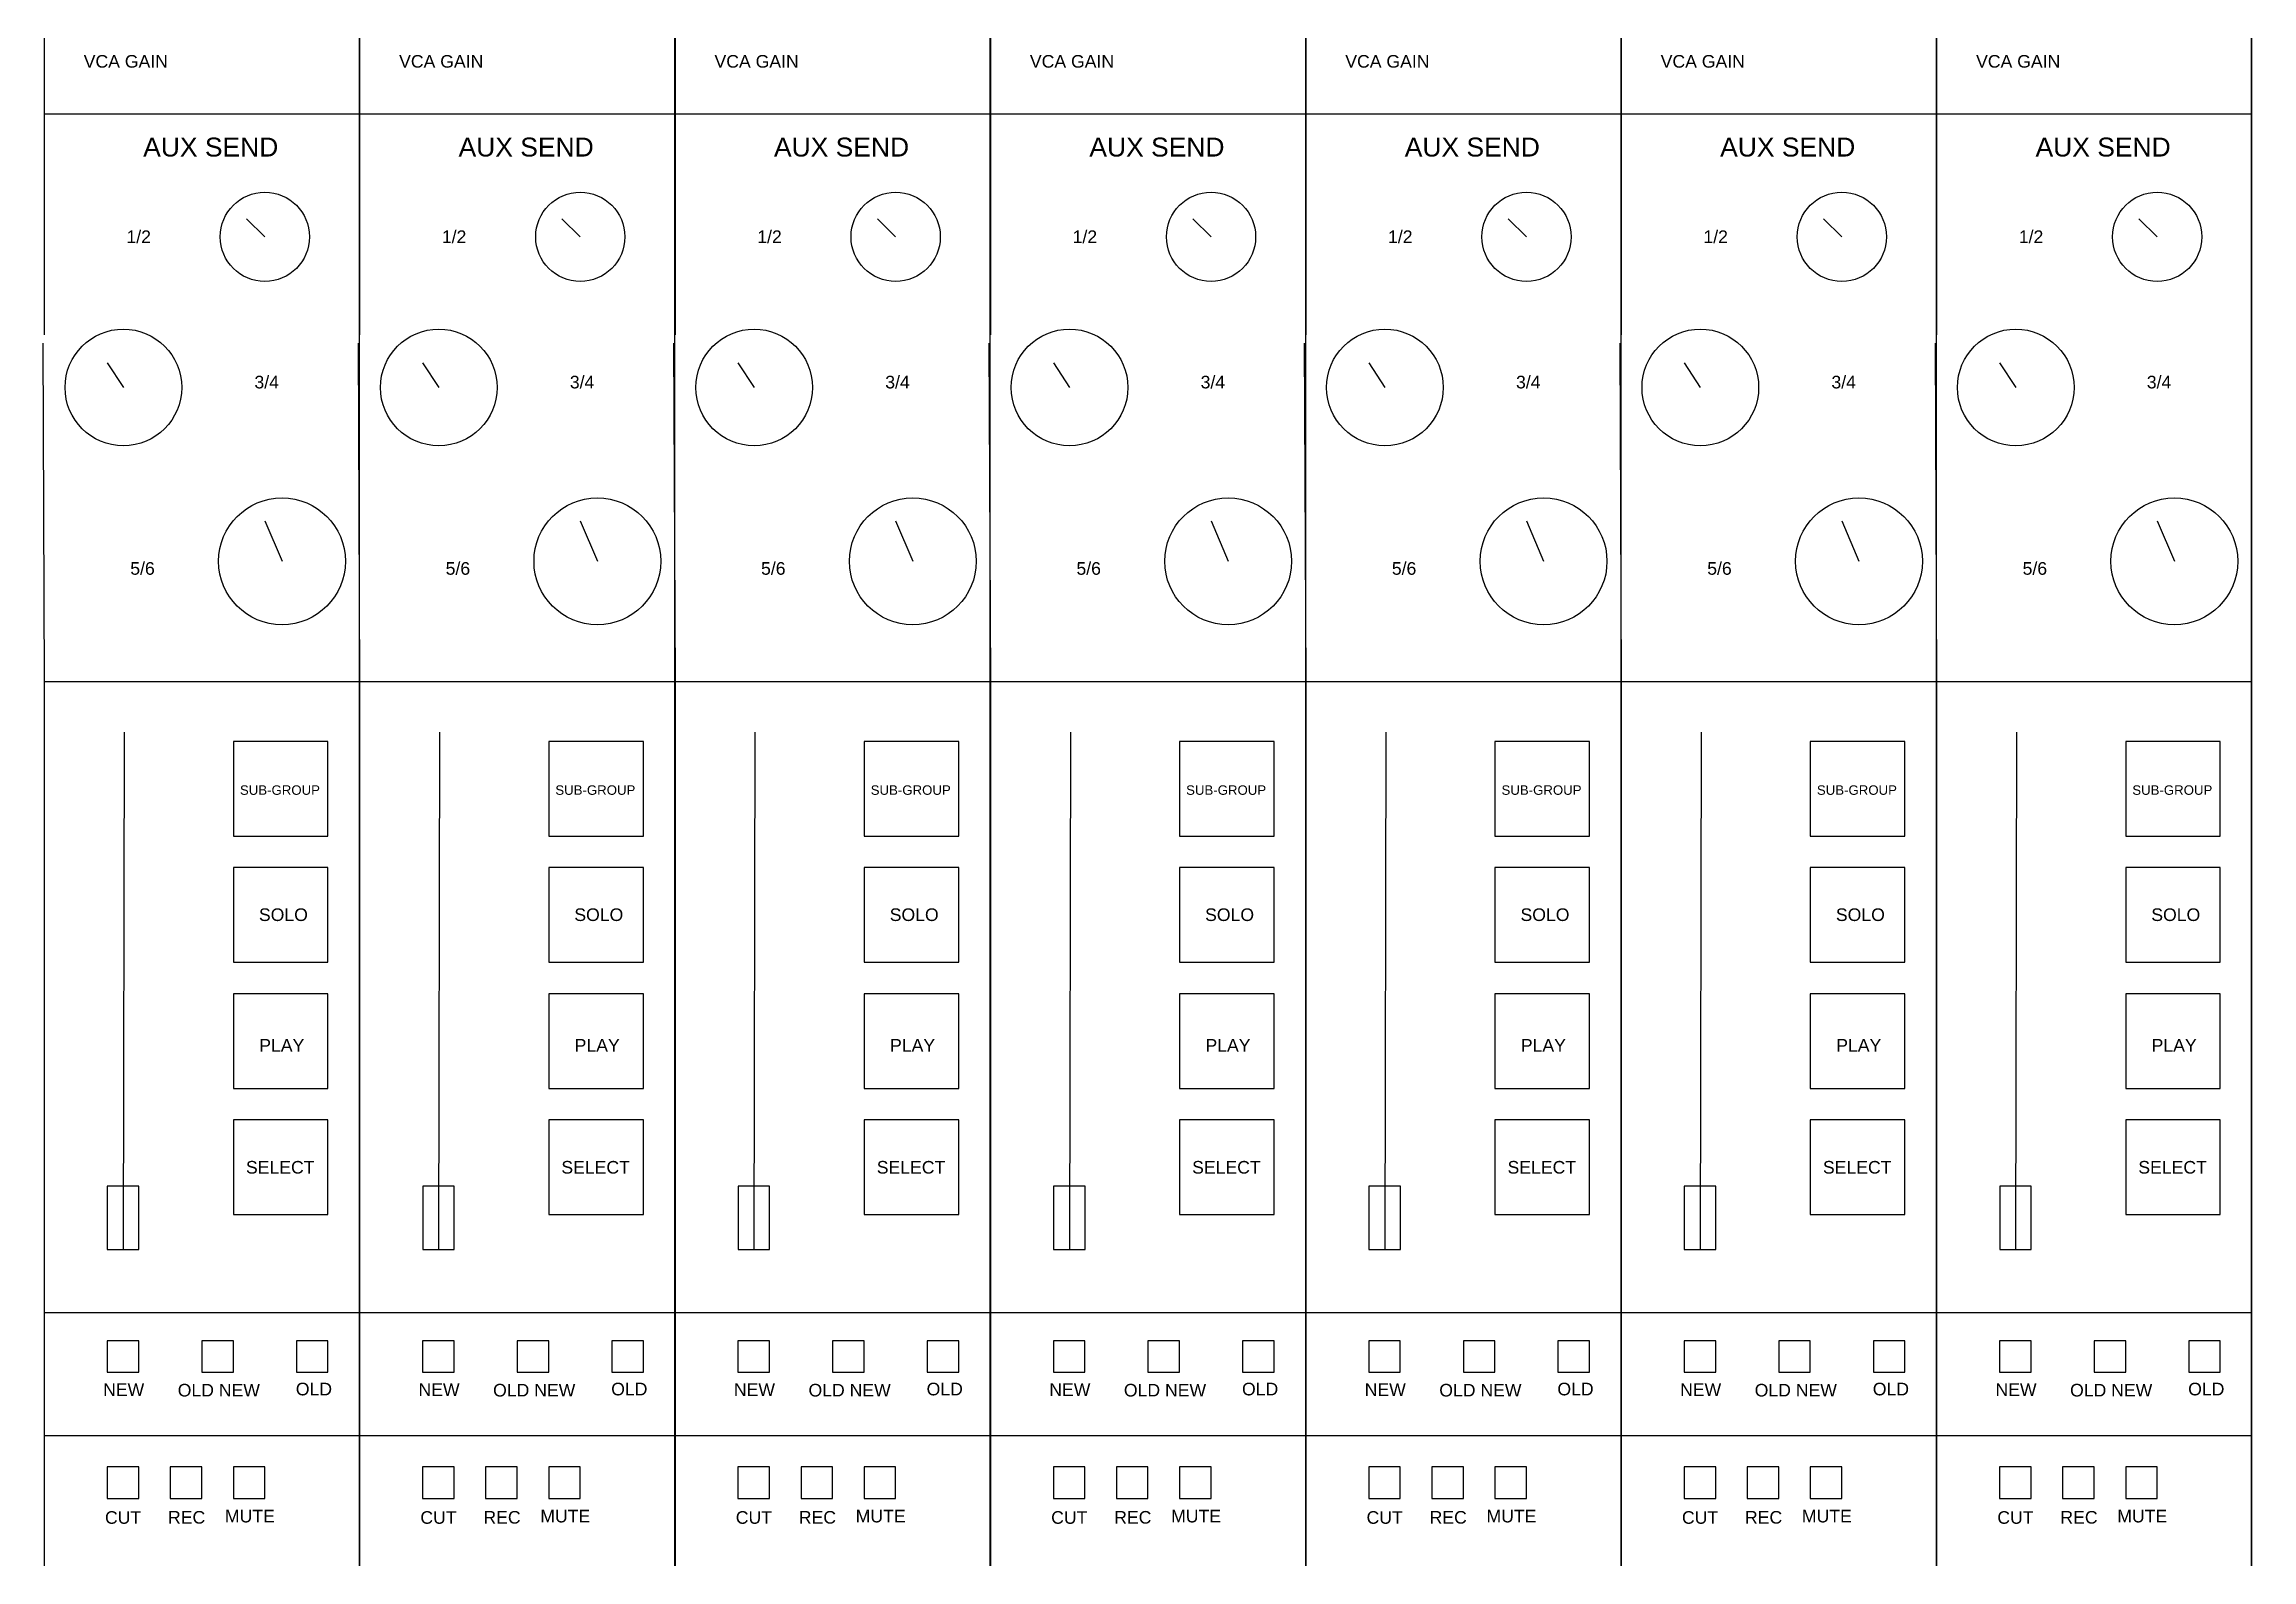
# Model space of a CAD drawing. Header units: inches. Extents: x -1200 to 6108, y -1200 to 2900.
# Drawn here: x -300 to 400, y -719 to -239 of the extents above; entities that cross this region are included whole.
import ezdxf

# ---------------------------------------------------------------- set-up
doc = ezdxf.new("R2010")
doc.units = ezdxf.units.IN
doc.header["$MEASUREMENT"] = 0
doc.layers.get('0').update_dxf_attribs({"lineweight": 25, "true_color": 0xffffff})
doc.styles.add('textstyle1068', font='')
doc.styles.add('textstyle1069', font='')
doc.styles.add('textstyle1070', font='')
doc.styles.add('textstyle1071', font='')
doc.styles.add('textstyle1081', font='')
doc.styles.add('textstyle1082', font='')
doc.styles.add('textstyle1083', font='')
doc.styles.add('textstyle1084', font='')
doc.styles.add('textstyle1085', font='')
doc.styles.add('textstyle1086', font='')
doc.styles.add('textstyle1087', font='')
doc.styles.add('textstyle1097', font='')
doc.styles.add('textstyle1098', font='')
doc.styles.add('textstyle1099', font='')
doc.styles.add('textstyle1100', font='')
doc.styles.add('textstyle1101', font='')
doc.styles.add('textstyle1111', font='')
doc.styles.add('textstyle1112', font='')
doc.styles.add('textstyle1113', font='')
doc.styles.add('textstyle1114', font='')
doc.styles.add('textstyle1115', font='')
doc.styles.add('textstyle475', font='')
doc.styles.add('textstyle476', font='')
doc.styles.add('textstyle486', font='')
doc.styles.add('textstyle487', font='')
doc.styles.add('textstyle488', font='')
doc.styles.add('textstyle489', font='')
doc.styles.add('textstyle490', font='')
doc.styles.add('textstyle548', font='')
doc.styles.add('textstyle549', font='')
doc.styles.add('textstyle550', font='')
doc.styles.add('textstyle551', font='')
doc.styles.add('textstyle552', font='')
doc.styles.add('textstyle553', font='')
doc.styles.add('textstyle554', font='')
doc.styles.add('textstyle555', font='')
doc.styles.add('textstyle556', font='')
doc.styles.add('textstyle566', font='')
doc.styles.add('textstyle567', font='')
doc.styles.add('textstyle568', font='')
doc.styles.add('textstyle569', font='')
doc.styles.add('textstyle570', font='')
doc.styles.add('textstyle580', font='')
doc.styles.add('textstyle581', font='')
doc.styles.add('textstyle582', font='')
doc.styles.add('textstyle583', font='')
doc.styles.add('textstyle584', font='')
doc.styles.add('textstyle585', font='')
doc.styles.add('textstyle586', font='')
doc.styles.add('textstyle587', font='')
doc.styles.add('textstyle588', font='')
doc.styles.add('textstyle598', font='')
doc.styles.add('textstyle599', font='')
doc.styles.add('textstyle600', font='')
doc.styles.add('textstyle601', font='')
doc.styles.add('textstyle602', font='')
doc.styles.add('textstyle603', font='')
doc.styles.add('textstyle604', font='')
doc.styles.add('textstyle605', font='')
doc.styles.add('textstyle606', font='')
doc.styles.add('textstyle607', font='')
doc.styles.add('textstyle608', font='')
doc.styles.add('textstyle618', font='')
doc.styles.add('textstyle619', font='')
doc.styles.add('textstyle620', font='')
doc.styles.add('textstyle621', font='')
doc.styles.add('textstyle622', font='')
doc.styles.add('textstyle623', font='')
doc.styles.add('textstyle624', font='')
doc.styles.add('textstyle634', font='')
doc.styles.add('textstyle635', font='')
doc.styles.add('textstyle636', font='')
doc.styles.add('textstyle637', font='')
doc.styles.add('textstyle638', font='')
doc.styles.add('textstyle639', font='')
doc.styles.add('textstyle640', font='')
doc.styles.add('textstyle641', font='')
doc.styles.add('textstyle642', font='')
doc.styles.add('textstyle643', font='')
doc.styles.add('textstyle644', font='')
doc.styles.add('textstyle645', font='')
doc.styles.add('textstyle646', font='')
doc.styles.add('textstyle656', font='')
doc.styles.add('textstyle664', font='')
doc.styles.add('textstyle665', font='')
doc.styles.add('textstyle666', font='')
doc.styles.add('textstyle667', font='')
doc.styles.add('textstyle668', font='')
doc.styles.add('textstyle669', font='')
doc.styles.add('textstyle670', font='')
doc.styles.add('textstyle680', font='')
doc.styles.add('textstyle681', font='')
doc.styles.add('textstyle682', font='')
doc.styles.add('textstyle683', font='')
doc.styles.add('textstyle684', font='')
doc.styles.add('textstyle685', font='')
doc.styles.add('textstyle686', font='')
doc.styles.add('textstyle696', font='')
doc.styles.add('textstyle697', font='')
doc.styles.add('textstyle698', font='')
doc.styles.add('textstyle699', font='')
doc.styles.add('textstyle700', font='')
doc.styles.add('textstyle701', font='')
doc.styles.add('textstyle702', font='')
doc.styles.add('textstyle714', font='')
doc.styles.get('textstyle1068').set_extended_font_data('Liberation Sans')
doc.styles.get('textstyle1069').set_extended_font_data('Liberation Sans')
doc.styles.get('textstyle1070').set_extended_font_data('Liberation Sans')
doc.styles.get('textstyle1071').set_extended_font_data('Liberation Sans')
doc.styles.get('textstyle1081').set_extended_font_data('Liberation Sans')
doc.styles.get('textstyle1082').set_extended_font_data('Liberation Sans')
doc.styles.get('textstyle1083').set_extended_font_data('Liberation Sans')
doc.styles.get('textstyle1084').set_extended_font_data('Liberation Sans')
doc.styles.get('textstyle1085').set_extended_font_data('Liberation Sans')
doc.styles.get('textstyle1086').set_extended_font_data('Liberation Sans')
doc.styles.get('textstyle1087').set_extended_font_data('Liberation Sans')
doc.styles.get('textstyle1097').set_extended_font_data('Liberation Sans')
doc.styles.get('textstyle1098').set_extended_font_data('Liberation Sans')
doc.styles.get('textstyle1099').set_extended_font_data('Liberation Sans')
doc.styles.get('textstyle1100').set_extended_font_data('Liberation Sans')
doc.styles.get('textstyle1101').set_extended_font_data('Liberation Sans')
doc.styles.get('textstyle1111').set_extended_font_data('Liberation Sans')
doc.styles.get('textstyle1112').set_extended_font_data('Liberation Sans')
doc.styles.get('textstyle1113').set_extended_font_data('Liberation Sans')
doc.styles.get('textstyle1114').set_extended_font_data('Liberation Sans')
doc.styles.get('textstyle1115').set_extended_font_data('Liberation Sans')
doc.styles.get('textstyle475').set_extended_font_data('Liberation Sans')
doc.styles.get('textstyle476').set_extended_font_data('Liberation Sans')
doc.styles.get('textstyle486').set_extended_font_data('Liberation Sans')
doc.styles.get('textstyle487').set_extended_font_data('Liberation Sans')
doc.styles.get('textstyle488').set_extended_font_data('Liberation Sans')
doc.styles.get('textstyle489').set_extended_font_data('Liberation Sans')
doc.styles.get('textstyle490').set_extended_font_data('Liberation Sans')
doc.styles.get('textstyle548').set_extended_font_data('Liberation Sans')
doc.styles.get('textstyle549').set_extended_font_data('Liberation Sans')
doc.styles.get('textstyle550').set_extended_font_data('Liberation Sans')
doc.styles.get('textstyle551').set_extended_font_data('Liberation Sans')
doc.styles.get('textstyle552').set_extended_font_data('Liberation Sans')
doc.styles.get('textstyle553').set_extended_font_data('Liberation Sans')
doc.styles.get('textstyle554').set_extended_font_data('Liberation Sans')
doc.styles.get('textstyle555').set_extended_font_data('Liberation Sans')
doc.styles.get('textstyle556').set_extended_font_data('Liberation Sans')
doc.styles.get('textstyle566').set_extended_font_data('Liberation Sans')
doc.styles.get('textstyle567').set_extended_font_data('Liberation Sans')
doc.styles.get('textstyle568').set_extended_font_data('Liberation Sans')
doc.styles.get('textstyle569').set_extended_font_data('Liberation Sans')
doc.styles.get('textstyle570').set_extended_font_data('Liberation Sans')
doc.styles.get('textstyle580').set_extended_font_data('Liberation Sans')
doc.styles.get('textstyle581').set_extended_font_data('Liberation Sans')
doc.styles.get('textstyle582').set_extended_font_data('Liberation Sans')
doc.styles.get('textstyle583').set_extended_font_data('Liberation Sans')
doc.styles.get('textstyle584').set_extended_font_data('Liberation Sans')
doc.styles.get('textstyle585').set_extended_font_data('Liberation Sans')
doc.styles.get('textstyle586').set_extended_font_data('Liberation Sans')
doc.styles.get('textstyle587').set_extended_font_data('Liberation Sans')
doc.styles.get('textstyle588').set_extended_font_data('Liberation Sans')
doc.styles.get('textstyle598').set_extended_font_data('Liberation Sans')
doc.styles.get('textstyle599').set_extended_font_data('Liberation Sans')
doc.styles.get('textstyle600').set_extended_font_data('Liberation Sans')
doc.styles.get('textstyle601').set_extended_font_data('Liberation Sans')
doc.styles.get('textstyle602').set_extended_font_data('Liberation Sans')
doc.styles.get('textstyle603').set_extended_font_data('Liberation Sans')
doc.styles.get('textstyle604').set_extended_font_data('Liberation Sans')
doc.styles.get('textstyle605').set_extended_font_data('Liberation Sans')
doc.styles.get('textstyle606').set_extended_font_data('Liberation Sans')
doc.styles.get('textstyle607').set_extended_font_data('Liberation Sans')
doc.styles.get('textstyle608').set_extended_font_data('Liberation Sans')
doc.styles.get('textstyle618').set_extended_font_data('Liberation Sans')
doc.styles.get('textstyle619').set_extended_font_data('Liberation Sans')
doc.styles.get('textstyle620').set_extended_font_data('Liberation Sans')
doc.styles.get('textstyle621').set_extended_font_data('Liberation Sans')
doc.styles.get('textstyle622').set_extended_font_data('Liberation Sans')
doc.styles.get('textstyle623').set_extended_font_data('Liberation Sans')
doc.styles.get('textstyle624').set_extended_font_data('Liberation Sans')
doc.styles.get('textstyle634').set_extended_font_data('Liberation Sans')
doc.styles.get('textstyle635').set_extended_font_data('Liberation Sans')
doc.styles.get('textstyle636').set_extended_font_data('Liberation Sans')
doc.styles.get('textstyle637').set_extended_font_data('Liberation Sans')
doc.styles.get('textstyle638').set_extended_font_data('Liberation Sans')
doc.styles.get('textstyle639').set_extended_font_data('Liberation Sans')
doc.styles.get('textstyle640').set_extended_font_data('Liberation Sans')
doc.styles.get('textstyle641').set_extended_font_data('Liberation Sans')
doc.styles.get('textstyle642').set_extended_font_data('Liberation Sans')
doc.styles.get('textstyle643').set_extended_font_data('Liberation Sans')
doc.styles.get('textstyle644').set_extended_font_data('Liberation Sans')
doc.styles.get('textstyle645').set_extended_font_data('Liberation Sans')
doc.styles.get('textstyle646').set_extended_font_data('Liberation Sans')
doc.styles.get('textstyle656').set_extended_font_data('Liberation Sans')
doc.styles.get('textstyle664').set_extended_font_data('Liberation Sans')
doc.styles.get('textstyle665').set_extended_font_data('Liberation Sans')
doc.styles.get('textstyle666').set_extended_font_data('Liberation Sans')
doc.styles.get('textstyle667').set_extended_font_data('Liberation Sans')
doc.styles.get('textstyle668').set_extended_font_data('Liberation Sans')
doc.styles.get('textstyle669').set_extended_font_data('Liberation Sans')
doc.styles.get('textstyle670').set_extended_font_data('Liberation Sans')
doc.styles.get('textstyle680').set_extended_font_data('Liberation Sans')
doc.styles.get('textstyle681').set_extended_font_data('Liberation Sans')
doc.styles.get('textstyle682').set_extended_font_data('Liberation Sans')
doc.styles.get('textstyle683').set_extended_font_data('Liberation Sans')
doc.styles.get('textstyle684').set_extended_font_data('Liberation Sans')
doc.styles.get('textstyle685').set_extended_font_data('Liberation Sans')
doc.styles.get('textstyle686').set_extended_font_data('Liberation Sans')
doc.styles.get('textstyle696').set_extended_font_data('Liberation Sans')
doc.styles.get('textstyle697').set_extended_font_data('Liberation Sans')
doc.styles.get('textstyle698').set_extended_font_data('Liberation Sans')
doc.styles.get('textstyle699').set_extended_font_data('Liberation Sans')
doc.styles.get('textstyle700').set_extended_font_data('Liberation Sans')
doc.styles.get('textstyle701').set_extended_font_data('Liberation Sans')
doc.styles.get('textstyle702').set_extended_font_data('Liberation Sans')
doc.styles.get('textstyle714').set_extended_font_data('Liberation Sans')

# ---------------------------------------------------------------- blocks, each defined once
blk = doc.blocks.new('CenterConsole')
blk.add_line((-3000, 1500), (-3000, -700))
blk = doc.blocks.new('Channelstripmodel')
for p, q in [((1000.22, -1400), (1000.22, 1200)), ((1100.22, -1400), (1100.22, 1200)), ((1200.22, -1400), (1200.22, 1200)), ((1300.22, -1400), (1300.22, 1200)), ((1400.22, -1400), (1400.22, 1200)), ((1500.22, -1400), (1500.22, 1200)), ((1600.22, -1400), (1600.22, 1200)), ((900.26, -451.03), (900.26, -561.03)), ((1000.26, -451.03), (1000.26, -561.03)), ((1100.26, -451.03), (1100.26, -561.03)), ((1200.26, -451.03), (1200.26, -561.03)), ((1300.26, -451.03), (1300.26, -561.03)), ((1400.26, -451.03), (1400.26, -561.03)), ((1500.26, -451.03), (1500.26, -561.03)), ((900.26, -561.03), (950.26, -561.03)), ((900.26, -561.03), (900.26, -631.03)), ((950.26, -561.03), (1000.22, -561.03)), ((1000.26, -561.03), (1050.26, -561.03)), ((1000.26, -561.03), (1000.26, -631.03)), ((1050.26, -561.03), (1100.22, -561.03)), ((1100.26, -561.03), (1150.26, -561.03)), ((1100.26, -561.03), (1100.26, -631.03)), ((1150.26, -561.03), (1200.22, -561.03)), ((1200.26, -561.03), (1250.26, -561.03)), ((1200.26, -561.03), (1200.26, -631.03)), ((1250.26, -561.03), (1300.22, -561.03)), ((1300.26, -561.03), (1350.26, -561.03)), ((1300.26, -561.03), (1300.26, -631.03)), ((1350.26, -561.03), (1400.22, -561.03)), ((1400.26, -561.03), (1450.26, -561.03)), ((1400.26, -561.03), (1400.26, -631.03)), ((1450.26, -561.03), (1500.22, -561.03)), ((1500.26, -561.03), (1550.26, -561.03)), ((1500.26, -561.03), (1500.26, -631.03)), ((1550.26, -561.03), (1600.22, -561.03)), ((964.41, -594.26), (970.22, -600)), ((1064.41, -594.26), (1070.22, -600)), ((1164.41, -594.26), (1170.22, -600)), ((1264.41, -594.26), (1270.22, -600)), ((1364.41, -594.26), (1370.22, -600)), ((1464.41, -594.26), (1470.22, -600)), ((1564.41, -594.26), (1570.22, -600)), ((899.78, -633.67), (900.26, -741.03)), ((999.78, -633.67), (1000.26, -741.03)), ((1099.78, -633.67), (1100.26, -741.03)), ((1199.78, -633.67), (1200.26, -741.03)), ((1299.78, -633.67), (1300.26, -741.03)), ((1399.78, -633.67), (1400.26, -741.03)), ((1499.78, -633.67), (1500.26, -741.03)), ((920.22, -640), (925.35, -647.76)), ((1020.22, -640), (1025.35, -647.76)), ((1120.22, -640), (1125.35, -647.76)), ((1220.22, -640), (1225.35, -647.76)), ((1320.22, -640), (1325.35, -647.76)), ((1420.22, -640), (1425.35, -647.76)), ((1520.22, -640), (1525.35, -647.76)), ((970.22, -690), (975.65, -702.88)), ((1070.22, -690), (1075.65, -702.88)), ((1170.22, -690), (1175.65, -702.88)), ((1270.22, -690), (1275.65, -702.88)), ((1370.22, -690), (1375.65, -702.88)), ((1470.22, -690), (1475.65, -702.88)), ((1570.22, -690), (1575.65, -702.88)), ((900.26, -741.03), (950.26, -741.03)), ((900.26, -741.03), (900.26, -941.03)), ((950.26, -741.03), (1000.22, -741.03)), ((1000.26, -741.03), (1050.26, -741.03)), ((1000.26, -741.03), (1000.26, -941.03)), ((1050.26, -741.03), (1100.22, -741.03)), ((1100.26, -741.03), (1150.26, -741.03)), ((1100.26, -741.03), (1100.26, -941.03)), ((1150.26, -741.03), (1200.22, -741.03)), ((1200.26, -741.03), (1250.26, -741.03)), ((1200.26, -741.03), (1200.26, -941.03)), ((1250.26, -741.03), (1300.22, -741.03)), ((1300.26, -741.03), (1350.26, -741.03)), ((1300.26, -741.03), (1300.26, -941.03)), ((1350.26, -741.03), (1400.22, -741.03)), ((1400.26, -741.03), (1450.26, -741.03)), ((1400.26, -741.03), (1400.26, -941.03)), ((1450.26, -741.03), (1500.22, -741.03)), ((1500.26, -741.03), (1550.26, -741.03)), ((1500.26, -741.03), (1500.26, -941.03)), ((1550.26, -741.03), (1600.22, -741.03)), ((925.62, -757.03), (925.29, -921.09)), ((990.22, -760), (960.22, -760)), ((960.22, -760), (960.22, -790)), ((990.22, -790), (990.22, -760)), ((1025.62, -757.03), (1025.29, -921.09)), ((1090.22, -760), (1060.22, -760)), ((1060.22, -760), (1060.22, -790)), ((1090.22, -790), (1090.22, -760)), ((1125.62, -757.03), (1125.29, -921.09)), ((1190.22, -760), (1160.22, -760)), ((1160.22, -760), (1160.22, -790)), ((1190.22, -790), (1190.22, -760)), ((1225.62, -757.03), (1225.29, -921.09)), ((1290.22, -760), (1260.22, -760)), ((1260.22, -760), (1260.22, -790)), ((1290.22, -790), (1290.22, -760)), ((1325.62, -757.03), (1325.29, -921.09)), ((1390.22, -760), (1360.22, -760)), ((1360.22, -760), (1360.22, -790)), ((1390.22, -790), (1390.22, -760)), ((1425.62, -757.03), (1425.29, -921.09)), ((1490.22, -760), (1460.22, -760)), ((1460.22, -760), (1460.22, -790)), ((1490.22, -790), (1490.22, -760)), ((1525.62, -757.03), (1525.29, -921.09)), ((1590.22, -760), (1560.22, -760)), ((1560.22, -760), (1560.22, -790)), ((1590.22, -790), (1590.22, -760)), ((960.22, -790), (990.22, -790)), ((1060.22, -790), (1090.22, -790)), ((1160.22, -790), (1190.22, -790)), ((1260.22, -790), (1290.22, -790)), ((1360.22, -790), (1390.22, -790)), ((1460.22, -790), (1490.22, -790)), ((1560.22, -790), (1590.22, -790)), ((990.22, -800), (960.22, -800)), ((960.22, -800), (960.22, -830)), ((990.22, -830), (990.22, -800)), ((1090.22, -800), (1060.22, -800)), ((1060.22, -800), (1060.22, -830)), ((1090.22, -830), (1090.22, -800)), ((1190.22, -800), (1160.22, -800)), ((1160.22, -800), (1160.22, -830)), ((1190.22, -830), (1190.22, -800)), ((1290.22, -800), (1260.22, -800)), ((1260.22, -800), (1260.22, -830)), ((1290.22, -830), (1290.22, -800)), ((1390.22, -800), (1360.22, -800)), ((1360.22, -800), (1360.22, -830)), ((1390.22, -830), (1390.22, -800)), ((1490.22, -800), (1460.22, -800)), ((1460.22, -800), (1460.22, -830)), ((1490.22, -830), (1490.22, -800)), ((1590.22, -800), (1560.22, -800)), ((1560.22, -800), (1560.22, -830)), ((1590.22, -830), (1590.22, -800)), ((960.22, -830), (990.22, -830)), ((1060.22, -830), (1090.22, -830)), ((1160.22, -830), (1190.22, -830)), ((1260.22, -830), (1290.22, -830)), ((1360.22, -830), (1390.22, -830)), ((1460.22, -830), (1490.22, -830)), ((1560.22, -830), (1590.22, -830)), ((990.22, -840), (960.22, -840)), ((960.22, -840), (960.22, -870)), ((990.22, -870), (990.22, -840)), ((1090.22, -840), (1060.22, -840)), ((1060.22, -840), (1060.22, -870)), ((1090.22, -870), (1090.22, -840)), ((1190.22, -840), (1160.22, -840)), ((1160.22, -840), (1160.22, -870)), ((1190.22, -870), (1190.22, -840)), ((1290.22, -840), (1260.22, -840)), ((1260.22, -840), (1260.22, -870)), ((1290.22, -870), (1290.22, -840)), ((1390.22, -840), (1360.22, -840)), ((1360.22, -840), (1360.22, -870)), ((1390.22, -870), (1390.22, -840)), ((1490.22, -840), (1460.22, -840)), ((1460.22, -840), (1460.22, -870)), ((1490.22, -870), (1490.22, -840)), ((1590.22, -840), (1560.22, -840)), ((1560.22, -840), (1560.22, -870)), ((1590.22, -870), (1590.22, -840)), ((960.22, -870), (990.22, -870)), ((1060.22, -870), (1090.22, -870)), ((1160.22, -870), (1190.22, -870)), ((1260.22, -870), (1290.22, -870)), ((1360.22, -870), (1390.22, -870)), ((1460.22, -870), (1490.22, -870)), ((1560.22, -870), (1590.22, -870)), ((960.22, -880), (960.22, -910)), ((990.22, -880), (960.22, -880)), ((990.22, -910), (990.22, -880)), ((1060.22, -880), (1060.22, -910)), ((1090.22, -880), (1060.22, -880)), ((1090.22, -910), (1090.22, -880)), ((1160.22, -880), (1160.22, -910)), ((1190.22, -880), (1160.22, -880)), ((1190.22, -910), (1190.22, -880)), ((1260.22, -880), (1260.22, -910)), ((1290.22, -880), (1260.22, -880)), ((1290.22, -910), (1290.22, -880)), ((1360.22, -880), (1360.22, -910)), ((1390.22, -880), (1360.22, -880)), ((1390.22, -910), (1390.22, -880)), ((1460.22, -880), (1460.22, -910)), ((1490.22, -880), (1460.22, -880)), ((1490.22, -910), (1490.22, -880)), ((1560.22, -880), (1560.22, -910)), ((1590.22, -880), (1560.22, -880)), ((1590.22, -910), (1590.22, -880)), ((930.26, -901.03), (920.26, -901.03)), ((920.26, -901.03), (920.26, -911.03)), ((930.26, -921.03), (930.26, -901.03)), ((1030.26, -901.03), (1020.26, -901.03)), ((1020.26, -901.03), (1020.26, -911.03)), ((1030.26, -921.03), (1030.26, -901.03)), ((1130.26, -901.03), (1120.26, -901.03)), ((1120.26, -901.03), (1120.26, -911.03)), ((1130.26, -921.03), (1130.26, -901.03)), ((1230.26, -901.03), (1220.26, -901.03)), ((1220.26, -901.03), (1220.26, -911.03)), ((1230.26, -921.03), (1230.26, -901.03)), ((1330.26, -901.03), (1320.26, -901.03)), ((1320.26, -901.03), (1320.26, -911.03)), ((1330.26, -921.03), (1330.26, -901.03)), ((1430.26, -901.03), (1420.26, -901.03)), ((1420.26, -901.03), (1420.26, -911.03)), ((1430.26, -921.03), (1430.26, -901.03)), ((1530.26, -901.03), (1520.26, -901.03)), ((1520.26, -901.03), (1520.26, -911.03)), ((1530.26, -921.03), (1530.26, -901.03)), ((920.26, -911.03), (920.26, -921.03)), ((960.22, -910), (990.22, -910)), ((1020.26, -911.03), (1020.26, -921.03)), ((1060.22, -910), (1090.22, -910)), ((1120.26, -911.03), (1120.26, -921.03)), ((1160.22, -910), (1190.22, -910)), ((1220.26, -911.03), (1220.26, -921.03)), ((1260.22, -910), (1290.22, -910)), ((1320.26, -911.03), (1320.26, -921.03)), ((1360.22, -910), (1390.22, -910)), ((1420.26, -911.03), (1420.26, -921.03)), ((1460.22, -910), (1490.22, -910)), ((1520.26, -911.03), (1520.26, -921.03)), ((1560.22, -910), (1590.22, -910)), ((920.26, -921.03), (930.26, -921.03)), ((1020.26, -921.03), (1030.26, -921.03)), ((1120.26, -921.03), (1130.26, -921.03)), ((1220.26, -921.03), (1230.26, -921.03)), ((1320.26, -921.03), (1330.26, -921.03)), ((1420.26, -921.03), (1430.26, -921.03)), ((1520.26, -921.03), (1530.26, -921.03)), ((900.26, -941.03), (950.26, -941.03)), ((900.26, -941.03), (900.26, -1221.03)), ((950.26, -941.03), (950.26, -941.03)), ((950.26, -941.03), (1000.22, -941.03)), ((1000.26, -941.03), (1050.26, -941.03)), ((1000.26, -941.03), (1000.26, -1221.03)), ((1050.26, -941.03), (1050.26, -941.03)), ((1050.26, -941.03), (1100.22, -941.03)), ((1100.26, -941.03), (1150.26, -941.03)), ((1100.26, -941.03), (1100.26, -1221.03)), ((1150.26, -941.03), (1150.26, -941.03)), ((1150.26, -941.03), (1200.22, -941.03)), ((1200.26, -941.03), (1250.26, -941.03)), ((1200.26, -941.03), (1200.26, -1221.03)), ((1250.26, -941.03), (1250.26, -941.03)), ((1250.26, -941.03), (1300.22, -941.03)), ((1300.26, -941.03), (1350.26, -941.03)), ((1300.26, -941.03), (1300.26, -1221.03)), ((1350.26, -941.03), (1350.26, -941.03)), ((1350.26, -941.03), (1400.22, -941.03)), ((1400.26, -941.03), (1450.26, -941.03)), ((1400.26, -941.03), (1400.26, -1221.03)), ((1450.26, -941.03), (1450.26, -941.03)), ((1450.26, -941.03), (1500.22, -941.03)), ((1500.26, -941.03), (1550.26, -941.03)), ((1500.26, -941.03), (1500.26, -1221.03)), ((1550.26, -941.03), (1550.26, -941.03)), ((1550.26, -941.03), (1600.22, -941.03)), ((920.22, -950), (920.22, -960)), ((930.22, -950), (920.22, -950)), ((930.22, -960), (930.22, -950)), ((950.22, -950), (950.22, -960)), ((960.22, -950), (950.22, -950)), ((960.22, -960), (960.22, -950)), ((980.22, -950), (980.22, -960)), ((990.22, -950), (980.22, -950)), ((990.22, -960), (990.22, -950)), ((1020.22, -950), (1020.22, -960)), ((1030.22, -950), (1020.22, -950)), ((1030.22, -960), (1030.22, -950)), ((1050.22, -950), (1050.22, -960)), ((1060.22, -950), (1050.22, -950)), ((1060.22, -960), (1060.22, -950)), ((1080.22, -950), (1080.22, -960)), ((1090.22, -950), (1080.22, -950)), ((1090.22, -960), (1090.22, -950)), ((1120.22, -950), (1120.22, -960)), ((1130.22, -950), (1120.22, -950)), ((1130.22, -960), (1130.22, -950)), ((1150.22, -950), (1150.22, -960)), ((1160.22, -950), (1150.22, -950)), ((1160.22, -960), (1160.22, -950)), ((1180.22, -950), (1180.22, -960)), ((1190.22, -950), (1180.22, -950)), ((1190.22, -960), (1190.22, -950)), ((1220.22, -950), (1220.22, -960)), ((1230.22, -950), (1220.22, -950)), ((1230.22, -960), (1230.22, -950)), ((1250.22, -950), (1250.22, -960)), ((1260.22, -950), (1250.22, -950)), ((1260.22, -960), (1260.22, -950)), ((1280.22, -950), (1280.22, -960)), ((1290.22, -950), (1280.22, -950)), ((1290.22, -960), (1290.22, -950)), ((1320.22, -950), (1320.22, -960)), ((1330.22, -950), (1320.22, -950)), ((1330.22, -960), (1330.22, -950)), ((1350.22, -950), (1350.22, -960)), ((1360.22, -950), (1350.22, -950)), ((1360.22, -960), (1360.22, -950)), ((1380.22, -950), (1380.22, -960)), ((1390.22, -950), (1380.22, -950)), ((1390.22, -960), (1390.22, -950)), ((1420.22, -950), (1420.22, -960)), ((1430.22, -950), (1420.22, -950)), ((1430.22, -960), (1430.22, -950)), ((1450.22, -950), (1450.22, -960)), ((1460.22, -950), (1450.22, -950)), ((1460.22, -960), (1460.22, -950)), ((1480.22, -950), (1480.22, -960)), ((1490.22, -950), (1480.22, -950)), ((1490.22, -960), (1490.22, -950)), ((1520.22, -950), (1520.22, -960)), ((1530.22, -950), (1520.22, -950)), ((1530.22, -960), (1530.22, -950)), ((1550.22, -950), (1550.22, -960)), ((1560.22, -950), (1550.22, -950)), ((1560.22, -960), (1560.22, -950)), ((1580.22, -950), (1580.22, -960)), ((1590.22, -950), (1580.22, -950)), ((1590.22, -960), (1590.22, -950)), ((920.22, -960), (930.22, -960)), ((950.22, -960), (960.22, -960)), ((980.22, -960), (990.22, -960)), ((1020.22, -960), (1030.22, -960)), ((1050.22, -960), (1060.22, -960)), ((1080.22, -960), (1090.22, -960)), ((1120.22, -960), (1130.22, -960)), ((1150.22, -960), (1160.22, -960)), ((1180.22, -960), (1190.22, -960)), ((1220.22, -960), (1230.22, -960)), ((1250.22, -960), (1260.22, -960)), ((1280.22, -960), (1290.22, -960)), ((1320.22, -960), (1330.22, -960)), ((1350.22, -960), (1360.22, -960)), ((1380.22, -960), (1390.22, -960)), ((1420.22, -960), (1430.22, -960)), ((1450.22, -960), (1460.22, -960)), ((1480.22, -960), (1490.22, -960)), ((1520.22, -960), (1530.22, -960)), ((1550.22, -960), (1560.22, -960)), ((1580.22, -960), (1590.22, -960)), ((900.22, -980), (1000.22, -980)), ((1000.22, -980), (1100.22, -980)), ((1100.22, -980), (1200.22, -980)), ((1200.22, -980), (1300.22, -980)), ((1300.22, -980), (1400.22, -980)), ((1400.22, -980), (1500.22, -980)), ((1500.22, -980), (1600.22, -980)), ((920.22, -990), (920.22, -1000)), ((930.22, -990), (920.22, -990)), ((930.22, -1000), (930.22, -990)), ((940.22, -990), (940.22, -1000)), ((950.22, -990), (940.22, -990)), ((950.22, -1000), (950.22, -990)), ((960.22, -990), (960.22, -1000)), ((970.22, -990), (960.22, -990)), ((970.22, -1000), (970.22, -990)), ((1020.22, -990), (1020.22, -1000)), ((1030.22, -990), (1020.22, -990)), ((1030.22, -1000), (1030.22, -990)), ((1040.22, -990), (1040.22, -1000)), ((1050.22, -990), (1040.22, -990)), ((1050.22, -1000), (1050.22, -990)), ((1060.22, -990), (1060.22, -1000)), ((1070.22, -990), (1060.22, -990)), ((1070.22, -1000), (1070.22, -990)), ((1120.22, -990), (1120.22, -1000)), ((1130.22, -990), (1120.22, -990)), ((1130.22, -1000), (1130.22, -990)), ((1140.22, -990), (1140.22, -1000)), ((1150.22, -990), (1140.22, -990)), ((1150.22, -1000), (1150.22, -990)), ((1160.22, -990), (1160.22, -1000)), ((1170.22, -990), (1160.22, -990)), ((1170.22, -1000), (1170.22, -990)), ((1220.22, -990), (1220.22, -1000)), ((1230.22, -990), (1220.22, -990)), ((1230.22, -1000), (1230.22, -990)), ((1240.22, -990), (1240.22, -1000)), ((1250.22, -990), (1240.22, -990)), ((1250.22, -1000), (1250.22, -990)), ((1260.22, -990), (1260.22, -1000)), ((1270.22, -990), (1260.22, -990)), ((1270.22, -1000), (1270.22, -990)), ((1320.22, -990), (1320.22, -1000)), ((1330.22, -990), (1320.22, -990)), ((1330.22, -1000), (1330.22, -990)), ((1340.22, -990), (1340.22, -1000)), ((1350.22, -990), (1340.22, -990)), ((1350.22, -1000), (1350.22, -990)), ((1360.22, -990), (1360.22, -1000)), ((1370.22, -990), (1360.22, -990)), ((1370.22, -1000), (1370.22, -990)), ((1420.22, -990), (1420.22, -1000)), ((1430.22, -990), (1420.22, -990)), ((1430.22, -1000), (1430.22, -990)), ((1440.22, -990), (1440.22, -1000)), ((1450.22, -990), (1440.22, -990)), ((1450.22, -1000), (1450.22, -990)), ((1460.22, -990), (1460.22, -1000)), ((1470.22, -990), (1460.22, -990)), ((1470.22, -1000), (1470.22, -990)), ((1520.22, -990), (1520.22, -1000)), ((1530.22, -990), (1520.22, -990)), ((1530.22, -1000), (1530.22, -990)), ((1540.22, -990), (1540.22, -1000)), ((1550.22, -990), (1540.22, -990)), ((1550.22, -1000), (1550.22, -990)), ((1560.22, -990), (1560.22, -1000)), ((1570.22, -990), (1560.22, -990)), ((1570.22, -1000), (1570.22, -990)), ((920.22, -1000), (930.22, -1000)), ((940.22, -1000), (950.22, -1000)), ((960.22, -1000), (970.22, -1000)), ((1020.22, -1000), (1030.22, -1000)), ((1040.22, -1000), (1050.22, -1000)), ((1060.22, -1000), (1070.22, -1000)), ((1120.22, -1000), (1130.22, -1000)), ((1140.22, -1000), (1150.22, -1000)), ((1160.22, -1000), (1170.22, -1000)), ((1220.22, -1000), (1230.22, -1000)), ((1240.22, -1000), (1250.22, -1000)), ((1260.22, -1000), (1270.22, -1000)), ((1320.22, -1000), (1330.22, -1000)), ((1340.22, -1000), (1350.22, -1000)), ((1360.22, -1000), (1370.22, -1000)), ((1420.22, -1000), (1430.22, -1000)), ((1440.22, -1000), (1450.22, -1000)), ((1460.22, -1000), (1470.22, -1000)), ((1520.22, -1000), (1530.22, -1000)), ((1540.22, -1000), (1550.22, -1000)), ((1560.22, -1000), (1570.22, -1000))]:
    blk.add_line(p, q)
for centre, radius in [((970.22, -600), 14.14), ((1070.22, -600), 14.14), ((1170.22, -600), 14.14), ((1270.22, -600), 14.14), ((1370.22, -600), 14.14), ((1470.22, -600), 14.14), ((1570.22, -600), 14.14), ((925.35, -647.76), 18.49), ((1025.35, -647.76), 18.49), ((1125.35, -647.76), 18.49), ((1225.35, -647.76), 18.49), ((1325.35, -647.76), 18.49), ((1425.35, -647.76), 18.49), ((1525.35, -647.76), 18.49), ((975.65, -702.88), 20.1), ((1075.65, -702.88), 20.1), ((1175.65, -702.88), 20.1), ((1275.65, -702.88), 20.1), ((1375.65, -702.88), 20.1), ((1475.65, -702.88), 20.1), ((1575.65, -702.88), 20.1)]:
    blk.add_circle(centre, radius)
at = {"char_height": 1}
for s, insert, attachment_point, style in [('\\C7;\\H4;VCA GAIN', (912.78, -542.37), 1, 'textstyle486'), ('\\C7;\\H4;VCA GAIN', (1012.78, -542.37), 1, 'textstyle487'), ('\\C7;\\H4;VCA GAIN', (1112.78, -542.37), 1, 'textstyle488'), ('\\C7;\\H4;VCA GAIN', (1212.78, -542.37), 1, 'textstyle489'), ('\\C7;\\H4;VCA GAIN', (1312.78, -542.37), 1, 'textstyle490'), ('\\C7;\\H4;VCA GAIN', (1412.78, -542.37), 1, 'textstyle475'), ('\\C7;\\H4;VCA GAIN', (1512.78, -542.37), 1, 'textstyle476'), ('\\C7;\\H6;AUX SEND', (953.06, -571.59), 5, 'textstyle548'), ('\\C7;\\H6;AUX SEND', (1053.06, -571.59), 5, 'textstyle549'), ('\\C7;\\H6;AUX SEND', (1153.06, -571.59), 5, 'textstyle550'), ('\\C7;\\H6;AUX SEND', (1253.06, -571.59), 5, 'textstyle551'), ('\\C7;\\H6;AUX SEND', (1353.06, -571.59), 5, 'textstyle552'), ('\\C7;\\H6;AUX SEND', (1453.06, -571.59), 5, 'textstyle553'), ('\\C7;\\H6;AUX SEND', (1553.06, -571.59), 5, 'textstyle554'), ('\\C7;\\H4;1/2', (930.22, -600), 5, 'textstyle580'), ('\\C7;\\H4;1/2', (1030.22, -600), 5, 'textstyle581'), ('\\C7;\\H4;1/2', (1130.22, -600), 5, 'textstyle582'), ('\\C7;\\H4;1/2', (1230.22, -600), 5, 'textstyle583'), ('\\C7;\\H4;1/2', (1330.22, -600), 5, 'textstyle584'), ('\\C7;\\H4;1/2', (1430.22, -600), 5, 'textstyle555'), ('\\C7;\\H4;1/2', (1530.22, -600), 5, 'textstyle556'), ('\\C7;\\H4;3/4', (970.8, -646.09), 5, 'textstyle566'), ('\\C7;\\H4;3/4', (1070.8, -646.09), 5, 'textstyle567'), ('\\C7;\\H4;3/4', (1170.8, -646.09), 5, 'textstyle568'), ('\\C7;\\H4;3/4', (1270.8, -646.09), 5, 'textstyle569'), ('\\C7;\\H4;3/4', (1370.8, -646.09), 5, 'textstyle570'), ('\\C7;\\H4;3/4', (1470.8, -646.09), 5, 'textstyle587'), ('\\C7;\\H4;3/4', (1570.8, -646.09), 5, 'textstyle588'), ('\\C7;\\H4;5/6', (931.42, -705.17), 5, 'textstyle598'), ('\\C7;\\H4;5/6', (1031.42, -705.17), 5, 'textstyle599'), ('\\C7;\\H4;5/6', (1131.42, -705.17), 5, 'textstyle600'), ('\\C7;\\H4;5/6', (1231.42, -705.17), 5, 'textstyle601'), ('\\C7;\\H4;5/6', (1331.42, -705.17), 5, 'textstyle602'), ('\\C7;\\H4;5/6', (1431.42, -705.17), 5, 'textstyle585'), ('\\C7;\\H4;5/6', (1531.42, -705.17), 5, 'textstyle586'), ('\\C2;\\H3;SUB-GROUP', (962.31, -773.91), 1, 'textstyle1081'), ('\\C2;\\H3;SUB-GROUP', (1062.31, -773.91), 1, 'textstyle1082'), ('\\C2;\\H3;SUB-GROUP', (1162.31, -773.91), 1, 'textstyle1083'), ('\\C2;\\H3;SUB-GROUP', (1262.31, -773.91), 1, 'textstyle1084'), ('\\C2;\\H3;SUB-GROUP', (1362.31, -773.91), 1, 'textstyle1085'), ('\\C2;\\H3;SUB-GROUP', (1462.31, -773.91), 1, 'textstyle1068'), ('\\C2;\\H3;SUB-GROUP', (1562.31, -773.91), 1, 'textstyle1069'), ('\\C6;\\H4;SOLO', (968.33, -812.92), 1, 'textstyle1097'), ('\\C6;\\H4;SOLO', (1068.33, -812.92), 1, 'textstyle1098'), ('\\C6;\\H4;SOLO', (1168.33, -812.92), 1, 'textstyle1099'), ('\\C6;\\H4;SOLO', (1268.33, -812.92), 1, 'textstyle1100'), ('\\C6;\\H4;SOLO', (1368.33, -812.92), 1, 'textstyle1101'), ('\\C6;\\H4;SOLO', (1468.33, -812.92), 1, 'textstyle1070'), ('\\C6;\\H4;SOLO', (1568.33, -812.92), 1, 'textstyle1071'), ('\\C7;\\H4;PLAY', (968.44, -854.33), 1, 'textstyle656'), ('\\C7;\\H4;PLAY', (1068.44, -854.33), 1, 'textstyle635'), ('\\C7;\\H4;PLAY', (1168.44, -854.33), 1, 'textstyle636'), ('\\C7;\\H4;PLAY', (1268.44, -854.33), 1, 'textstyle637'), ('\\C7;\\H4;PLAY', (1368.44, -854.33), 1, 'textstyle638'), ('\\C7;\\H4;PLAY', (1468.44, -854.33), 1, 'textstyle639'), ('\\C7;\\H4;PLAY', (1568.44, -854.33), 1, 'textstyle640'), ('\\C4;\\H4;SELECT', (964.22, -893), 1, 'textstyle1111'), ('\\C4;\\H4;SELECT', (1064.22, -893), 1, 'textstyle1112'), ('\\C4;\\H4;SELECT', (1164.22, -893), 1, 'textstyle1113'), ('\\C4;\\H4;SELECT', (1264.22, -893), 1, 'textstyle1114'), ('\\C4;\\H4;SELECT', (1364.22, -893), 1, 'textstyle1115'), ('\\C4;\\H4;SELECT', (1464.22, -893), 1, 'textstyle1086'), ('\\C4;\\H4;SELECT', (1564.22, -893), 1, 'textstyle1087'), ('\\C7;\\H4;NEW', (918.93, -963.49), 1, 'textstyle696'), ('\\C7;\\H4;OLD NEW', (942.58, -963.67), 1, 'textstyle680'), ('\\C7;\\H4;OLD', (980.03, -963.31), 1, 'textstyle664'), ('\\C7;\\H4;NEW', (1018.93, -963.49), 1, 'textstyle697'), ('\\C7;\\H4;OLD NEW', (1042.58, -963.67), 1, 'textstyle681'), ('\\C7;\\H4;OLD', (1080.03, -963.31), 1, 'textstyle665'), ('\\C7;\\H4;NEW', (1118.93, -963.49), 1, 'textstyle698'), ('\\C7;\\H4;OLD NEW', (1142.58, -963.67), 1, 'textstyle682'), ('\\C7;\\H4;OLD', (1180.03, -963.31), 1, 'textstyle666'), ('\\C7;\\H4;NEW', (1218.93, -963.49), 1, 'textstyle699'), ('\\C7;\\H4;OLD NEW', (1242.58, -963.67), 1, 'textstyle683'), ('\\C7;\\H4;OLD', (1280.03, -963.31), 1, 'textstyle667'), ('\\C7;\\H4;NEW', (1318.93, -963.49), 1, 'textstyle700'), ('\\C7;\\H4;OLD NEW', (1342.58, -963.67), 1, 'textstyle684'), ('\\C7;\\H4;OLD', (1380.03, -963.31), 1, 'textstyle668'), ('\\C7;\\H4;NEW', (1418.93, -963.49), 1, 'textstyle701'), ('\\C7;\\H4;OLD NEW', (1442.58, -963.67), 1, 'textstyle685'), ('\\C7;\\H4;OLD', (1480.03, -963.31), 1, 'textstyle669'), ('\\C7;\\H4;NEW', (1518.93, -963.49), 1, 'textstyle702'), ('\\C7;\\H4;OLD NEW', (1542.58, -963.67), 1, 'textstyle686'), ('\\C7;\\H4;OLD', (1580.03, -963.31), 1, 'textstyle670'), ('\\C7;\\H4;CUT', (919.52, -1004.03), 1, 'textstyle714'), ('\\C7;\\H4;REC', (939.51, -1003.98), 1, 'textstyle634'), ('\\C7;\\H4;MUTE', (957.55, -1003.6), 1, 'textstyle618'), ('\\C7;\\H4;CUT', (1019.52, -1004.03), 1, 'textstyle619'), ('\\C7;\\H4;REC', (1039.51, -1003.98), 1, 'textstyle641'), ('\\C7;\\H4;MUTE', (1057.55, -1003.6), 1, 'textstyle603'), ('\\C7;\\H4;CUT', (1119.52, -1004.03), 1, 'textstyle620'), ('\\C7;\\H4;REC', (1139.51, -1003.98), 1, 'textstyle642'), ('\\C7;\\H4;MUTE', (1157.55, -1003.6), 1, 'textstyle604'), ('\\C7;\\H4;CUT', (1219.52, -1004.03), 1, 'textstyle621'), ('\\C7;\\H4;REC', (1239.51, -1003.98), 1, 'textstyle643'), ('\\C7;\\H4;MUTE', (1257.55, -1003.6), 1, 'textstyle605'), ('\\C7;\\H4;CUT', (1319.52, -1004.03), 1, 'textstyle622'), ('\\C7;\\H4;REC', (1339.51, -1003.98), 1, 'textstyle644'), ('\\C7;\\H4;MUTE', (1357.55, -1003.6), 1, 'textstyle606'), ('\\C7;\\H4;CUT', (1419.52, -1004.03), 1, 'textstyle623'), ('\\C7;\\H4;REC', (1439.51, -1003.98), 1, 'textstyle645'), ('\\C7;\\H4;MUTE', (1457.55, -1003.6), 1, 'textstyle607'), ('\\C7;\\H4;CUT', (1519.52, -1004.03), 1, 'textstyle624'), ('\\C7;\\H4;REC', (1539.51, -1003.98), 1, 'textstyle646'), ('\\C7;\\H4;MUTE', (1557.55, -1003.6), 1, 'textstyle608')]:
    blk.add_mtext(s, dxfattribs=dict(at, insert=insert, attachment_point=attachment_point, style=style))

msp = doc.modelspace()

# ---------------------------------------------------------------- block references
for name, p in [('Channelstripmodel', (-1200, 300)), ('CenterConsole', (3400, -500))]:
    msp.add_blockref(name, p)

doc.saveas('drawing.dxf')
